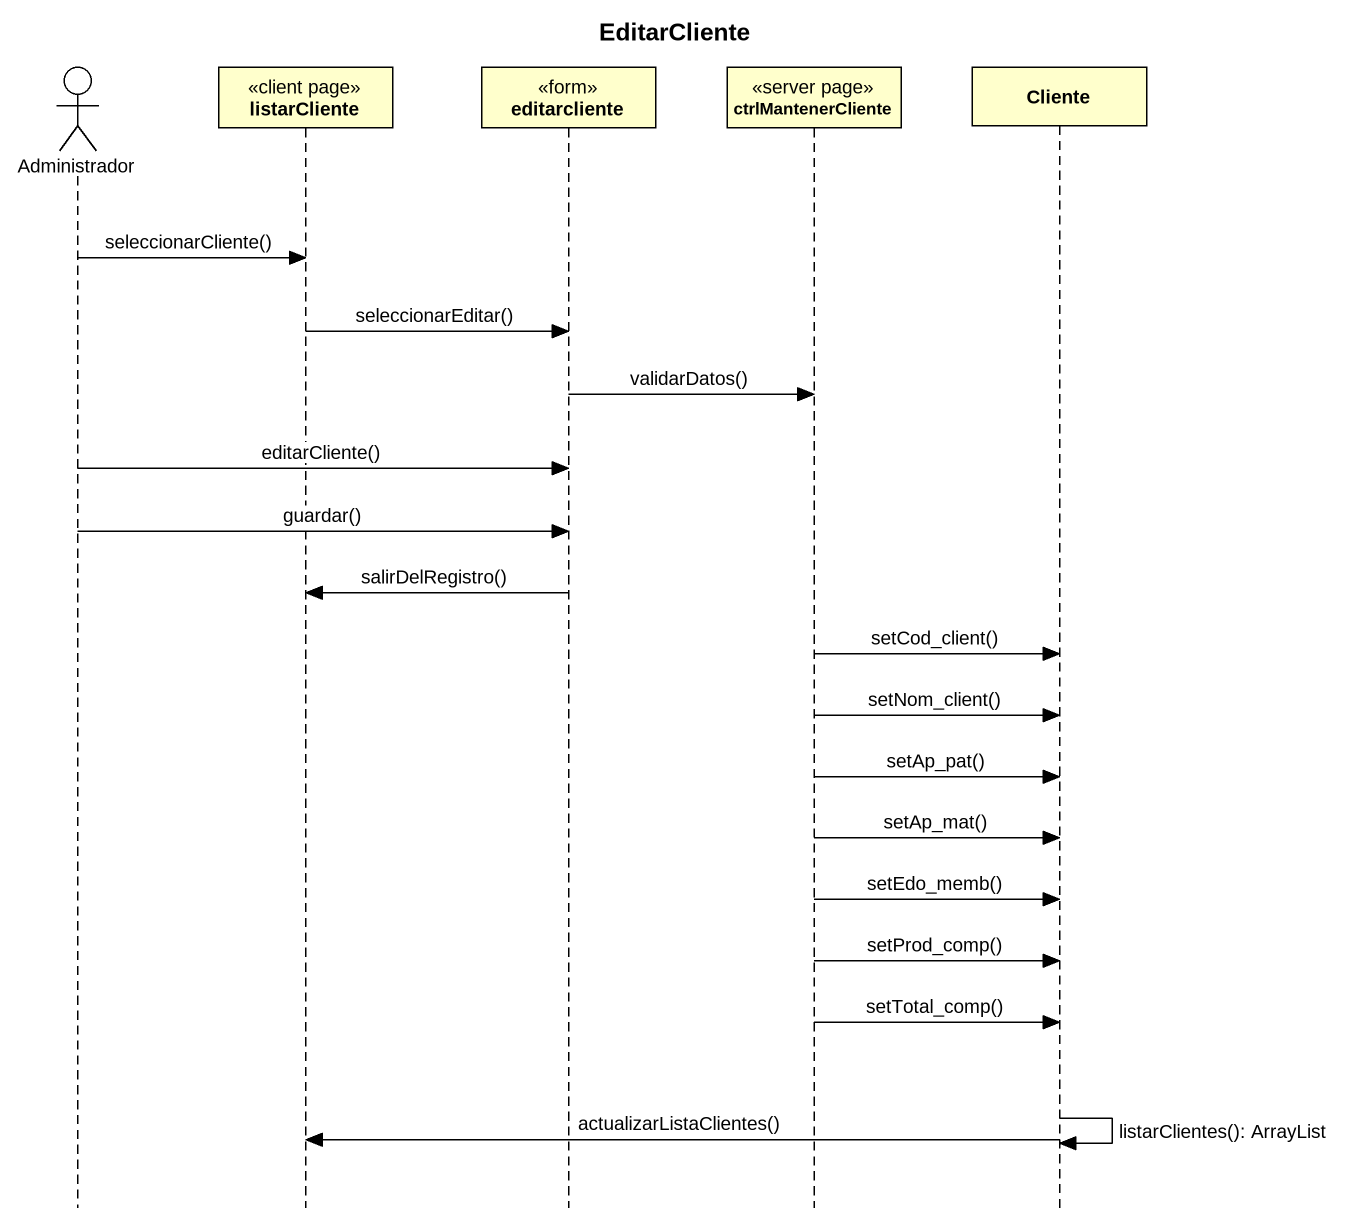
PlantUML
@startuml
title EditarCliente
hide footbox
actor Administrador
participant listarCliente <<client page>>
participant editarcliente <<form>>
participant ctrlMantenerCliente <<server page>>
participant Cliente

Administrador -> listarCliente : seleccionarCliente()
listarCliente -> editarcliente : seleccionarEditar()
editarcliente -> ctrlMantenerCliente : validarDatos()
Administrador -> editarcliente : editarCliente()
Administrador -> editarcliente : guardar()
editarcliente -> listarCliente : salirDelRegistro()
ctrlMantenerCliente -> Cliente : setCod_client()
ctrlMantenerCliente -> Cliente : setNom_client()
ctrlMantenerCliente -> Cliente : setAp_pat()
ctrlMantenerCliente -> Cliente : setAp_mat()
ctrlMantenerCliente -> Cliente : setEdo_memb()
ctrlMantenerCliente -> Cliente : setProd_comp()
ctrlMantenerCliente -> Cliente : setTotal_comp()
Cliente -> Cliente : listarClientes(): ArrayList
Cliente -> listarCliente : actualizarListaClientes()
@enduml
